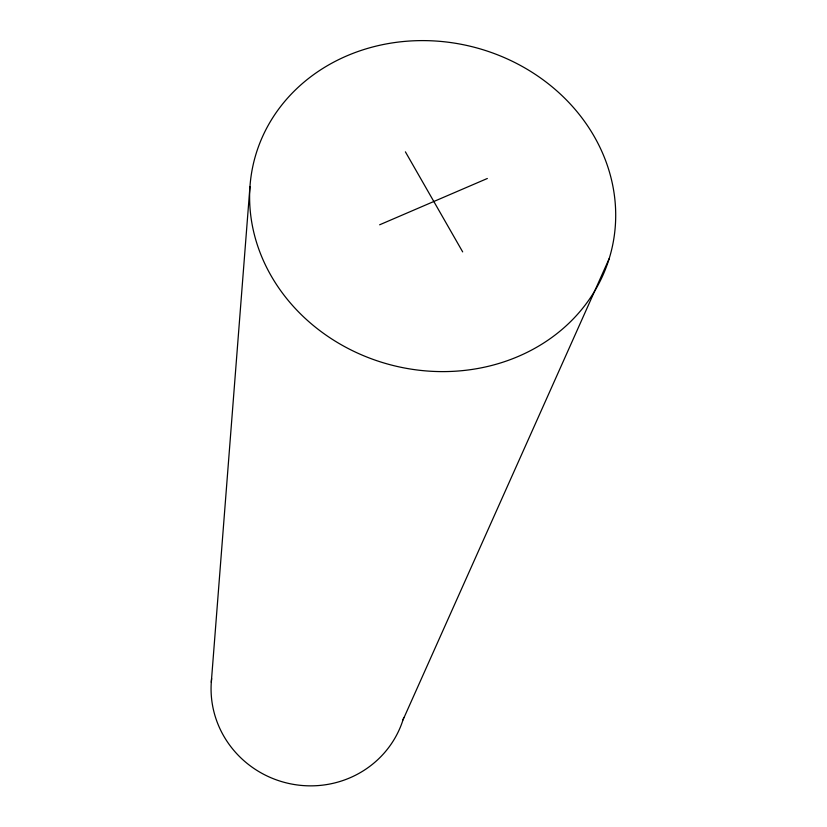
<?xml version="1.0" encoding="UTF-8"?>
<svg xmlns="http://www.w3.org/2000/svg" width="827" height="827" viewBox="0 0 827 827"><rect width="100%" height="100%" fill="white"/><g stroke="black" fill="none" stroke-linecap="round" stroke-linejoin="round"><path stroke-width="1.24" d="M211.298 682.254L249.961 186.53M403.028 719.841L609.179 258.624A184.214 164.222 14.3 0 0 386.333 43.924A184.214 164.222 14.3 0 0 302.434 315.769A184.214 164.222 14.3 0 0 609.179 258.624M379.634 224.799L487.341 178.487M405.395 151.837L462.675 251.894M403.752 717.474A98.351 95.436 14.3 0 1 290.577 783.841A98.351 95.436 14.3 0 1 211.64 678.533"/></g></svg>
